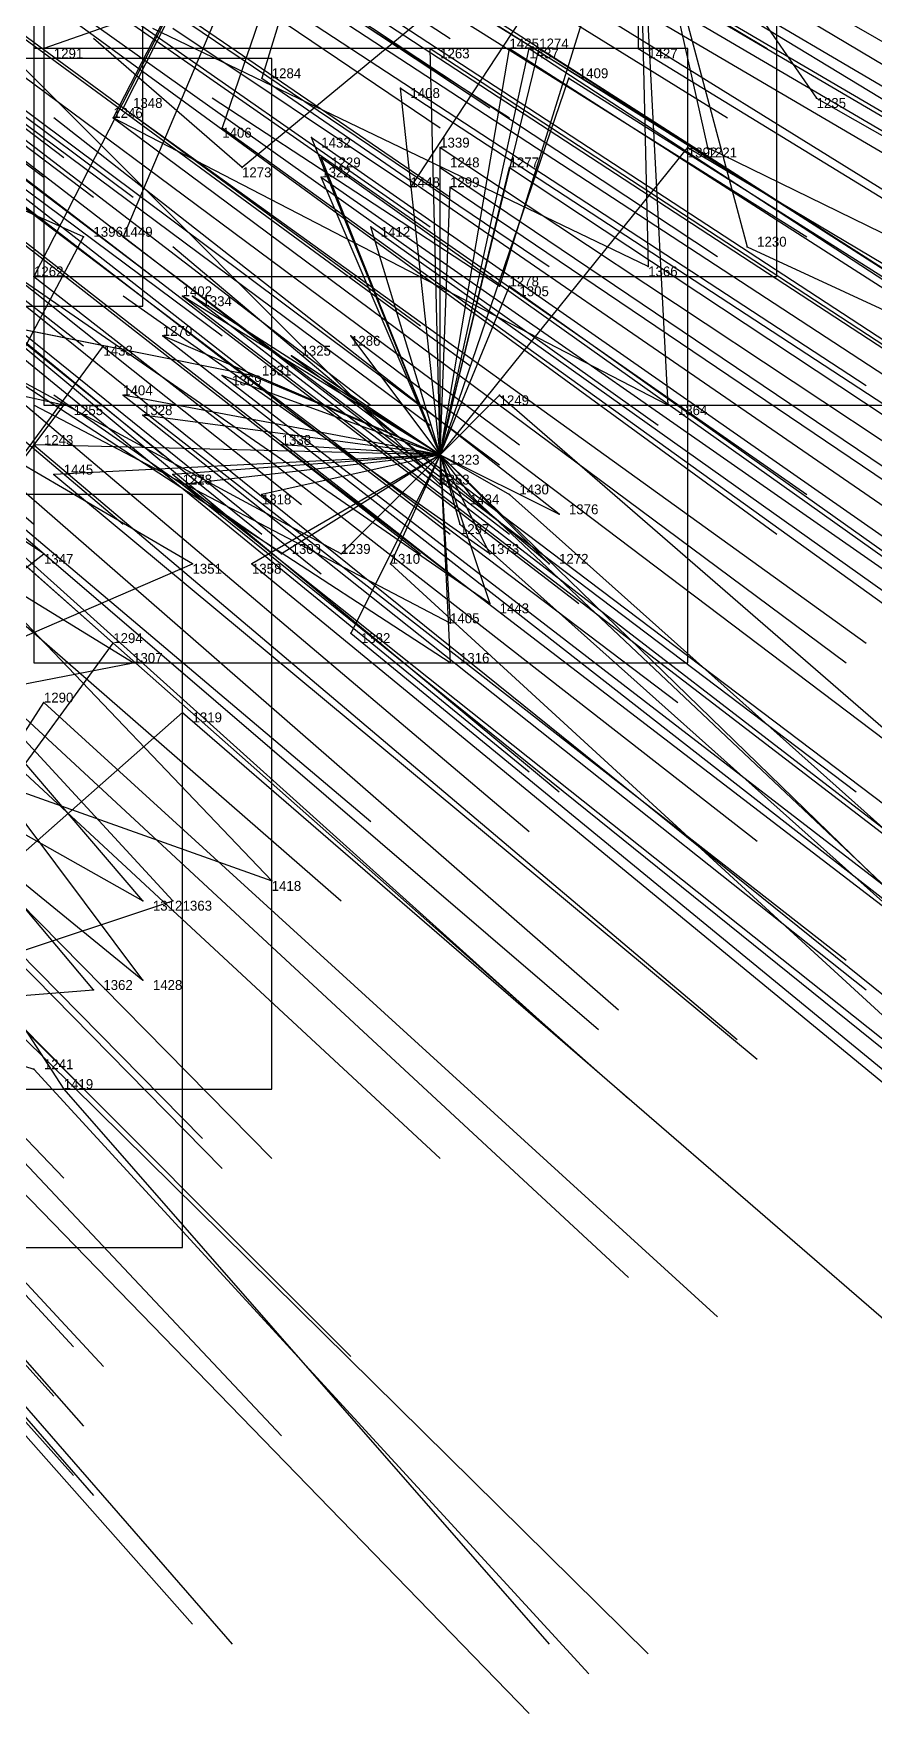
# Model space of a CAD drawing. Extents: x -0.5 to 0.59, y -0.5 to 0.59.
# Drawn here: x 0.345 to 0.4298, y -0.419 to -0.2495 of the extents above; entities that cross this region are included whole.
import ezdxf

# ---------------------------------------------------------------- set-up
doc = ezdxf.new("R2010")
doc.units = 0
for name, color, linetype in [('Clients', 3, 'CONTINUOUS'), ('Facilities', 3, 'CONTINUOUS'), ('Facilities_lines', 3, 'CONTINUOUS'), ('Min_max_boxes', 1, 'CONTINUOUS'), ('Normals', 1, 'CONTINUOUS'), ('Source_points', 5, 'CONTINUOUS'), ('Text', 3, 'CONTINUOUS')]:
    doc.layers.add(name, color=color, linetype=linetype)

msp = doc.modelspace()

# ---------------------------------------------------------------- linework, layer by layer
at = {"layer": 'Clients', "color": 5}
for p in [(0.346, -0.251, -1.25), (0.385, -0.251, -1.15), (0.393, -0.251, -1.165), (0.395, -0.251, -1.169), (0.396, -0.251, -1.171), (0.406, -0.251, -1.194), (0.368, -0.254, -1.119), (0.399, -0.254, -1.183), (0.382, -0.255, -1.149), (0.354, -0.257, -1.093), (0.424, -0.256, -1.238), (0.353, -0.258, -1.092), (0.364, -0.259, -1.117), (0.373, -0.26, -1.138), (0.386, -0.261, -1.163), (0.411, -0.261, -1.217), (0.413, -0.261, -1.221), (0.374, -0.262, -1.143), (0.366, -0.263, -1.25), (0.374, -0.264, -1.143), (0.386, -0.263, -1.168), (0.393, -0.263, -1.181), (0.383, -0.265, -1.25), (0.387, -0.265, -1.172), (0.379, -0.269, -1.163), (0.35, -0.27, -1.25), (0.354, -0.27, -1.112), (0.417, -0.271, -1.244), (0.345, -0.274, -1.101), (0.407, -0.273, -1.25), (0.36, -0.276, -1.132), (0.361, -0.276, -1.136), (0.392, -0.275, -1.25), (0.393, -0.275, -1.2), (0.352, -0.281, -1.25), (0.358, -0.28, -1.135), (0.377, -0.28, -1.174), (0.371, -0.282, -1.166), (0.364, -0.284, -1.155), (0.367, -0.284, -1.25), (0.354, -0.286, -1.137), (0.392, -0.286, -1.213), (0.348, -0.287, -1.25), (0.356, -0.288, -1.144), (0.409, -0.287, -1.25), (0.345, -0.291, -1.129), (0.37, -0.291, -1.176), (0.347, -0.294, -1.137), (0.359, -0.294, -1.161), (0.36, -0.295, -1.163), (0.368, -0.296, -1.181), (0.386, -0.295, -1.214), (0.389, -0.296, -1.221), (0.393, -0.296, -1.23), (0.398, -0.298, -1.244), (0.388, -0.299, -1.225), (0.346, -0.302, -1.25), (0.361, -0.303, -1.25), (0.367, -0.303, -1.189), (0.37, -0.302, -1.25), (0.376, -0.302, -1.25), (0.381, -0.303, -1.216), (0.391, -0.302, -1.25), (0.397, -0.303, -1.25), (0.391, -0.307, -1.243), (0.377, -0.31, -1.221), (0.387, -0.309, -1.25), (0.353, -0.311, -1.175), (0.355, -0.313, -1.25), (0.387, -0.313, -1.245), (0.346, -0.317, -1.172), (0.36, -0.318, -1.201), (0.369, -0.335, -1.25), (0.356, -0.337, -1.25), (0.359, -0.337, -1.232), (0.356, -0.345, -1.25), (0.351, -0.346, -1.232), (0.345, -0.354, -1.236), (0.348, -0.356, -1.244)]:
    msp.add_point(p, dxfattribs=at)
at = {"layer": 'Facilities', "color": 3}
msp.add_point((0.386, -0.292, -1.211), dxfattribs=at)
at = {"layer": 'Facilities_lines', "color": 3}
for p, q in [((0.387, -0.192, -1.08), (0.345, -0.274, -1.101)), ((0.387, -0.192, -1.08), (0.353, -0.258, -1.092)), ((0.387, -0.192, -1.08), (0.354, -0.27, -1.112)), ((0.387, -0.192, -1.08), (0.354, -0.257, -1.093)), ((0.387, -0.192, -1.08), (0.364, -0.259, -1.117)), ((0.387, -0.192, -1.08), (0.368, -0.254, -1.119)), ((0.406, -0.23, -1.25), (0.346, -0.251, -1.25)), ((0.406, -0.23, -1.25), (0.366, -0.263, -1.25)), ((0.406, -0.23, -1.25), (0.383, -0.265, -1.25)), ((0.406, -0.23, -1.25), (0.392, -0.275, -1.25)), ((0.406, -0.23, -1.25), (0.413, -0.261, -1.221)), ((0.406, -0.23, -1.25), (0.406, -0.251, -1.194)), ((0.406, -0.23, -1.25), (0.417, -0.271, -1.244)), ((0.406, -0.23, -1.25), (0.424, -0.256, -1.238)), ((0.406, -0.23, -1.25), (0.409, -0.287, -1.25)), ((0.406, -0.23, -1.25), (0.407, -0.273, -1.25)), ((0.386, -0.292, -1.211), (0.385, -0.251, -1.15)), ((0.386, -0.292, -1.211), (0.396, -0.251, -1.171)), ((0.386, -0.292, -1.211), (0.393, -0.251, -1.165)), ((0.386, -0.292, -1.211), (0.395, -0.251, -1.169)), ((0.386, -0.292, -1.211), (0.399, -0.254, -1.183)), ((0.386, -0.292, -1.211), (0.382, -0.255, -1.149)), ((0.386, -0.292, -1.211), (0.373, -0.26, -1.138)), ((0.386, -0.292, -1.211), (0.386, -0.261, -1.163)), ((0.386, -0.292, -1.211), (0.411, -0.261, -1.217)), ((0.386, -0.292, -1.211), (0.374, -0.262, -1.143)), ((0.386, -0.292, -1.211), (0.374, -0.264, -1.143)), ((0.386, -0.292, -1.211), (0.386, -0.263, -1.168)), ((0.386, -0.292, -1.211), (0.393, -0.263, -1.181)), ((0.386, -0.292, -1.211), (0.387, -0.265, -1.172)), ((0.386, -0.292, -1.211), (0.379, -0.269, -1.163)), ((0.324, -0.319, -1.25), (0.35, -0.27, -1.25)), ((0.386, -0.292, -1.211), (0.36, -0.276, -1.132)), ((0.386, -0.292, -1.211), (0.361, -0.276, -1.136)), ((0.386, -0.292, -1.211), (0.393, -0.275, -1.2)), ((0.324, -0.319, -1.25), (0.352, -0.281, -1.25)), ((0.386, -0.292, -1.211), (0.358, -0.28, -1.135)), ((0.386, -0.292, -1.211), (0.377, -0.28, -1.174)), ((0.386, -0.292, -1.211), (0.371, -0.282, -1.166)), ((0.386, -0.292, -1.211), (0.364, -0.284, -1.155)), ((0.386, -0.292, -1.211), (0.367, -0.284, -1.25)), ((0.386, -0.292, -1.211), (0.354, -0.286, -1.137)), ((0.386, -0.292, -1.211), (0.392, -0.286, -1.213)), ((0.324, -0.319, -1.25), (0.348, -0.287, -1.25)), ((0.386, -0.292, -1.211), (0.356, -0.288, -1.144)), ((0.386, -0.292, -1.211), (0.345, -0.291, -1.129)), ((0.386, -0.292, -1.211), (0.37, -0.291, -1.176)), ((0.386, -0.292, -1.211), (0.347, -0.294, -1.137)), ((0.386, -0.292, -1.211), (0.359, -0.294, -1.161)), ((0.386, -0.292, -1.211), (0.36, -0.295, -1.163)), ((0.386, -0.292, -1.211), (0.367, -0.303, -1.189)), ((0.386, -0.292, -1.211), (0.368, -0.296, -1.181)), ((0.386, -0.292, -1.211), (0.37, -0.302, -1.25)), ((0.386, -0.292, -1.211), (0.376, -0.302, -1.25)), ((0.386, -0.292, -1.211), (0.377, -0.31, -1.221)), ((0.386, -0.292, -1.211), (0.381, -0.303, -1.216)), ((0.386, -0.292, -1.211), (0.397, -0.303, -1.25)), ((0.386, -0.292, -1.211), (0.388, -0.299, -1.225)), ((0.386, -0.292, -1.211), (0.387, -0.313, -1.245)), ((0.386, -0.292, -1.211), (0.386, -0.295, -1.214)), ((0.386, -0.292, -1.211), (0.391, -0.302, -1.25)), ((0.386, -0.292, -1.211), (0.398, -0.298, -1.244)), ((0.386, -0.292, -1.211), (0.387, -0.309, -1.25)), ((0.386, -0.292, -1.211), (0.393, -0.296, -1.23)), ((0.386, -0.292, -1.211), (0.389, -0.296, -1.221)), ((0.386, -0.292, -1.211), (0.391, -0.307, -1.243)), ((0.324, -0.319, -1.25), (0.346, -0.302, -1.25)), ((0.324, -0.319, -1.25), (0.361, -0.303, -1.25)), ((0.326, -0.348, -1.193), (0.353, -0.311, -1.175)), ((0.324, -0.319, -1.25), (0.355, -0.313, -1.25)), ((0.326, -0.348, -1.193), (0.346, -0.317, -1.172)), ((0.326, -0.348, -1.193), (0.36, -0.318, -1.201)), ((0.324, -0.319, -1.25), (0.356, -0.337, -1.25)), ((0.324, -0.319, -1.25), (0.369, -0.335, -1.25)), ((0.324, -0.319, -1.25), (0.348, -0.356, -1.244)), ((0.324, -0.319, -1.25), (0.356, -0.345, -1.25)), ((0.326, -0.348, -1.193), (0.359, -0.337, -1.232)), ((0.326, -0.348, -1.193), (0.351, -0.346, -1.232)), ((0.326, -0.348, -1.193), (0.345, -0.354, -1.236))]:
    msp.add_line(p, q, dxfattribs=at)
at = {"layer": 'Min_max_boxes', "color": 1}
for p, q in [((0.345, -0.117, -1.145), (0.345, -0.274, -1.145)), ((0.345, -0.117, -1.021), (0.345, -0.274, -1.021)), ((0.42, -0.274, -1.145), (0.42, -0.117, -1.145)), ((0.42, -0.274, -1.021), (0.42, -0.117, -1.021)), ((0.356, -0.277, -1.25), (0.356, -0.133, -1.25)), ((0.356, -0.277, -1.25), (0.356, -0.133, -1.25)), ((0.346, -0.164, -1.25), (0.346, -0.287, -1.25)), ((0.346, -0.164, -1.153), (0.346, -0.287, -1.153)), ((0.369, -0.252, -1.25), (0.245, -0.252, -1.25)), ((0.369, -0.252, -1.244), (0.245, -0.252, -1.244)), ((0.411, -0.251, -1.25), (0.345, -0.251, -1.25)), ((0.345, -0.251, -1.25), (0.345, -0.313, -1.25)), ((0.411, -0.251, -1.129), (0.345, -0.251, -1.129)), ((0.345, -0.251, -1.129), (0.345, -0.313, -1.129)), ((0.345, -0.251, -1.25), (0.345, -0.251, -1.129)), ((0.369, -0.356, -1.25), (0.369, -0.252, -1.25)), ((0.369, -0.356, -1.244), (0.369, -0.252, -1.244)), ((0.369, -0.252, -1.25), (0.369, -0.252, -1.244)), ((0.411, -0.313, -1.25), (0.411, -0.251, -1.25)), ((0.411, -0.313, -1.129), (0.411, -0.251, -1.129)), ((0.411, -0.251, -1.25), (0.411, -0.251, -1.129)), ((0.345, -0.274, -1.145), (0.42, -0.274, -1.145)), ((0.345, -0.274, -1.021), (0.42, -0.274, -1.021)), ((0.345, -0.274, -1.145), (0.345, -0.274, -1.021)), ((0.42, -0.274, -1.145), (0.42, -0.274, -1.021)), ((0.193, -0.277, -1.25), (0.356, -0.277, -1.25)), ((0.193, -0.277, -1.25), (0.356, -0.277, -1.25)), ((0.356, -0.277, -1.25), (0.356, -0.277, -1.25)), ((0.346, -0.287, -1.25), (0.446, -0.287, -1.25)), ((0.346, -0.287, -1.153), (0.446, -0.287, -1.153)), ((0.346, -0.287, -1.25), (0.346, -0.287, -1.153)), ((0.36, -0.296, -1.25), (0.29, -0.296, -1.25)), ((0.36, -0.296, -1.112), (0.29, -0.296, -1.112)), ((0.36, -0.372, -1.25), (0.36, -0.296, -1.25)), ((0.36, -0.372, -1.112), (0.36, -0.296, -1.112)), ((0.36, -0.296, -1.25), (0.36, -0.296, -1.112)), ((0.345, -0.313, -1.25), (0.411, -0.313, -1.25)), ((0.345, -0.313, -1.129), (0.411, -0.313, -1.129)), ((0.345, -0.313, -1.25), (0.345, -0.313, -1.129)), ((0.411, -0.313, -1.25), (0.411, -0.313, -1.129)), ((0.245, -0.356, -1.25), (0.369, -0.356, -1.25)), ((0.245, -0.356, -1.244), (0.369, -0.356, -1.244)), ((0.369, -0.356, -1.25), (0.369, -0.356, -1.244)), ((0.29, -0.372, -1.25), (0.36, -0.372, -1.25)), ((0.29, -0.372, -1.112), (0.36, -0.372, -1.112)), ((0.36, -0.372, -1.25), (0.36, -0.372, -1.112))]:
    msp.add_line(p, q, dxfattribs=at)
at = {"layer": 'Normals', "color": 1}
for p, q in [((0.309, -0.199, -0.918), (0.387, -0.25, -0.882)), ((0.339, -0.203, -0.988), (0.419, -0.251, -0.951)), ((0.274, -0.206, -0.857), (0.348, -0.262, -0.82)), ((0.314, -0.206, -0.939), (0.391, -0.257, -0.902)), ((0.272, -0.208, -0.855), (0.346, -0.264, -0.819)), ((0.309, -0.207, -0.93), (0.386, -0.259, -0.893)), ((0.315, -0.208, -0.944), (0.393, -0.258, -0.906)), ((0.351, -0.208, -1.021), (0.431, -0.255, -0.984)), ((0.277, -0.21, -0.869), (0.351, -0.266, -0.832)), ((0.28, -0.21, -0.876), (0.355, -0.266, -0.84)), ((0.336, -0.209, -0.988), (0.415, -0.258, -0.951)), ((0.331, -0.211, -0.982), (0.41, -0.26, -0.945)), ((0.311, -0.214, -0.943), (0.387, -0.266, -0.905)), ((0.309, -0.216, -0.942), (0.385, -0.269, -0.905)), ((0.283, -0.218, -0.894), (0.357, -0.274, -0.857)), ((0.343, -0.218, -1.015), (0.421, -0.267, -0.978)), ((0.362, -0.219, -1.057), (0.442, -0.266, -1.02)), ((0.32, -0.221, -0.971), (0.397, -0.273, -0.934)), ((0.337, -0.221, -1.006), (0.414, -0.272, -0.969)), ((0.345, -0.221, -1.023), (0.423, -0.27, -0.986)), ((0.277, -0.224, -0.89), (0.35, -0.281, -0.853)), ((0.29, -0.225, -0.917), (0.364, -0.28, -0.879)), ((0.309, -0.224, -0.955), (0.384, -0.279, -0.917)), ((0.386, -0.295, -1.214), (0.316, -0.225, -1.229)), ((0.354, -0.224, -1.047), (0.432, -0.274, -1.01)), ((0.373, -0.224, -1.088), (0.453, -0.271, -1.051)), ((0.294, -0.227, -0.928), (0.367, -0.284, -0.891)), ((0.314, -0.228, -0.97), (0.389, -0.283, -0.933)), ((0.377, -0.23, -1.105), (0.457, -0.277, -1.068)), ((0.391, -0.229, -1.132), (0.47, -0.276, -1.095)), ((0.306, -0.231, -0.958), (0.379, -0.287, -0.92)), ((0.391, -0.232, -1.136), (0.47, -0.28, -1.098)), ((0.286, -0.233, -0.923), (0.358, -0.292, -0.885)), ((0.311, -0.234, -0.973), (0.385, -0.289, -0.936)), ((0.332, -0.235, -1.017), (0.408, -0.289, -0.98)), ((0.351, -0.234, -1.056), (0.429, -0.285, -1.018)), ((0.317, -0.237, -0.99), (0.392, -0.293, -0.953)), ((0.32, -0.236, -0.993), (0.394, -0.291, -0.957)), ((0.359, -0.237, -1.076), (0.437, -0.288, -1.039)), ((0.363, -0.237, -1.084), (0.441, -0.288, -1.046)), ((0.274, -0.238, -0.909), (0.345, -0.299, -0.872)), ((0.283, -0.239, -0.925), (0.354, -0.299, -0.888)), ((0.297, -0.239, -0.952), (0.369, -0.297, -0.915)), ((0.299, -0.239, -0.958), (0.372, -0.297, -0.92)), ((0.39, -0.24, -1.145), (0.469, -0.289, -1.107)), ((0.401, -0.24, -1.169), (0.481, -0.287, -1.131)), ((0.411, -0.239, -1.187), (0.491, -0.285, -1.15)), ((0.296, -0.242, -0.956), (0.368, -0.3, -0.919)), ((0.372, -0.242, -1.109), (0.45, -0.293, -1.072)), ((0.313, -0.243, -0.991), (0.387, -0.3, -0.955)), ((0.319, -0.243, -1.003), (0.393, -0.3, -0.966)), ((0.347, -0.243, -1.058), (0.423, -0.296, -1.021)), ((0.311, -0.245, -0.99), (0.384, -0.302, -0.953)), ((0.302, -0.246, -0.974), (0.374, -0.304, -0.937)), ((0.314, -0.247, -0.999), (0.387, -0.304, -0.962)), ((0.346, -0.246, -1.06), (0.42, -0.3, -1.022)), ((0.353, -0.311, -1.175), (0.283, -0.249, -1.212)), ((0.407, -0.273, -1.25), (0.357, -0.249, -1.167)), ((0.383, -0.265, -1.25), (0.359, -0.249, -1.154)), ((0.366, -0.263, -1.25), (0.351, -0.25, -1.152)), ((0.327, -0.251, -1.029), (0.4, -0.307, -0.993)), ((0.346, -0.251, -1.25), (0.346, -0.251, -1.15)), ((0.385, -0.251, -1.15), (0.463, -0.302, -1.113)), ((0.393, -0.251, -1.165), (0.471, -0.301, -1.128)), ((0.395, -0.251, -1.169), (0.473, -0.302, -1.132)), ((0.396, -0.251, -1.171), (0.474, -0.301, -1.134)), ((0.406, -0.251, -1.194), (0.486, -0.3, -1.158)), ((0.368, -0.254, -1.119), (0.445, -0.307, -1.081)), ((0.399, -0.254, -1.183), (0.478, -0.304, -1.146)), ((0.382, -0.255, -1.149), (0.46, -0.306, -1.112)), ((0.354, -0.257, -1.093), (0.429, -0.311, -1.055)), ((0.392, -0.275, -1.25), (0.363, -0.256, -1.156)), ((0.424, -0.256, -1.238), (0.508, -0.304, -1.264)), ((0.398, -0.298, -1.244), (0.347, -0.258, -1.167)), ((0.353, -0.258, -1.092), (0.427, -0.313, -1.054)), ((0.409, -0.287, -1.25), (0.353, -0.258, -1.173)), ((0.364, -0.259, -1.117), (0.439, -0.313, -1.079)), ((0.336, -0.261, -1.064), (0.41, -0.317, -1.027)), ((0.373, -0.26, -1.138), (0.449, -0.313, -1.1)), ((0.386, -0.261, -1.163), (0.463, -0.312, -1.127)), ((0.411, -0.261, -1.217), (0.495, -0.311, -1.199)), ((0.413, -0.261, -1.221), (0.503, -0.305, -1.216)), ((0.35, -0.27, -1.25), (0.332, -0.262, -1.152)), ((0.374, -0.262, -1.143), (0.45, -0.316, -1.106)), ((0.374, -0.264, -1.143), (0.45, -0.317, -1.106)), ((0.386, -0.263, -1.168), (0.463, -0.315, -1.131)), ((0.393, -0.263, -1.181), (0.47, -0.314, -1.144)), ((0.324, -0.266, -1.046), (0.395, -0.324, -1.009)), ((0.387, -0.265, -1.172), (0.464, -0.317, -1.135)), ((0.327, -0.267, -1.055), (0.398, -0.326, -1.018)), ((0.308, -0.269, -1.022), (0.379, -0.329, -0.986)), ((0.391, -0.307, -1.243), (0.336, -0.269, -1.169)), ((0.379, -0.269, -1.163), (0.455, -0.323, -1.126)), ((0.324, -0.27, -1.054), (0.395, -0.33, -1.017)), ((0.354, -0.27, -1.112), (0.428, -0.326, -1.075)), ((0.397, -0.303, -1.25), (0.359, -0.271, -1.164)), ((0.417, -0.271, -1.244), (0.501, -0.31, -1.281)), ((0.359, -0.337, -1.232), (0.3, -0.273, -1.183)), ((0.345, -0.274, -1.101), (0.418, -0.331, -1.063)), ((0.306, -0.276, -1.029), (0.376, -0.337, -0.992)), ((0.391, -0.302, -1.25), (0.354, -0.276, -1.161)), ((0.36, -0.276, -1.132), (0.433, -0.332, -1.095)), ((0.361, -0.276, -1.136), (0.435, -0.333, -1.099)), ((0.393, -0.275, -1.2), (0.472, -0.331, -1.173)), ((0.351, -0.346, -1.232), (0.293, -0.277, -1.188)), ((0.352, -0.281, -1.25), (0.332, -0.277, -1.152)), ((0.367, -0.284, -1.25), (0.342, -0.279, -1.153)), ((0.358, -0.28, -1.135), (0.431, -0.337, -1.098)), ((0.377, -0.28, -1.174), (0.451, -0.336, -1.136)), ((0.348, -0.287, -1.25), (0.33, -0.283, -1.152)), ((0.376, -0.302, -1.25), (0.339, -0.282, -1.159)), ((0.371, -0.282, -1.166), (0.445, -0.338, -1.129)), ((0.364, -0.284, -1.155), (0.438, -0.341, -1.118)), ((0.387, -0.313, -1.245), (0.344, -0.285, -1.159)), ((0.37, -0.302, -1.25), (0.347, -0.286, -1.154)), ((0.354, -0.286, -1.137), (0.427, -0.343, -1.1)), ((0.392, -0.286, -1.213), (0.467, -0.351, -1.198)), ((0.327, -0.287, -1.087), (0.396, -0.349, -1.05)), ((0.334, -0.287, -1.101), (0.404, -0.348, -1.063)), ((0.387, -0.309, -1.25), (0.345, -0.287, -1.162)), ((0.356, -0.288, -1.144), (0.429, -0.346, -1.107)), ((0.361, -0.303, -1.25), (0.337, -0.289, -1.154)), ((0.286, -0.291, -1.02), (0.351, -0.357, -0.982)), ((0.369, -0.335, -1.25), (0.326, -0.29, -1.171)), ((0.332, -0.29, -1.101), (0.402, -0.35, -1.063)), ((0.345, -0.291, -1.129), (0.416, -0.351, -1.092)), ((0.37, -0.291, -1.176), (0.443, -0.347, -1.139)), ((0.346, -0.302, -1.25), (0.331, -0.292, -1.152)), ((0.386, -0.292, -1.211), (0.457, -0.361, -1.195)), ((0.347, -0.294, -1.137), (0.418, -0.353, -1.1)), ((0.359, -0.294, -1.161), (0.432, -0.352, -1.123)), ((0.297, -0.295, -1.046), (0.362, -0.361, -1.01)), ((0.336, -0.296, -1.119), (0.405, -0.357, -1.081)), ((0.36, -0.295, -1.163), (0.432, -0.353, -1.126)), ((0.368, -0.296, -1.181), (0.44, -0.354, -1.144)), ((0.389, -0.296, -1.221), (0.461, -0.364, -1.213)), ((0.393, -0.296, -1.23), (0.468, -0.363, -1.231)), ((0.284, -0.298, -1.029), (0.348, -0.365, -0.992)), ((0.299, -0.298, -1.055), (0.364, -0.364, -1.018)), ((0.304, -0.297, -1.062), (0.369, -0.363, -1.025)), ((0.356, -0.345, -1.25), (0.32, -0.297, -1.17)), ((0.355, -0.313, -1.25), (0.329, -0.297, -1.155)), ((0.318, -0.3, -1.092), (0.386, -0.363, -1.055)), ((0.388, -0.299, -1.225), (0.463, -0.366, -1.226)), ((0.356, -0.337, -1.25), (0.326, -0.302, -1.162)), ((0.367, -0.303, -1.189), (0.44, -0.363, -1.158)), ((0.381, -0.303, -1.216), (0.454, -0.37, -1.205)), ((0.377, -0.31, -1.221), (0.455, -0.374, -1.221)), ((0.337, -0.312, -1.149), (0.405, -0.375, -1.112)), ((0.286, -0.314, -1.061), (0.349, -0.382, -1.024)), ((0.289, -0.316, -1.07), (0.352, -0.384, -1.033)), ((0.285, -0.318, -1.067), (0.347, -0.387, -1.03)), ((0.311, -0.317, -1.111), (0.377, -0.383, -1.074)), ((0.346, -0.317, -1.172), (0.414, -0.379, -1.135)), ((0.36, -0.318, -1.201), (0.434, -0.382, -1.182)), ((0.288, -0.32, -1.077), (0.35, -0.39, -1.04)), ((0.306, -0.323, -1.112), (0.37, -0.391, -1.076)), ((0.287, -0.326, -1.086), (0.349, -0.395, -1.049)), ((0.29, -0.327, -1.092), (0.351, -0.397, -1.056)), ((0.299, -0.34, -1.133), (0.361, -0.41, -1.096)), ((0.304, -0.342, -1.145), (0.365, -0.412, -1.107)), ((0.336, -0.343, -1.2), (0.407, -0.413, -1.191)), ((0.326, -0.348, -1.193), (0.395, -0.419, -1.175)), ((0.345, -0.354, -1.236), (0.401, -0.415, -1.292)), ((0.348, -0.356, -1.244), (0.397, -0.412, -1.311))]:
    msp.add_line(p, q, dxfattribs=at)
at = {"layer": 'Source_points', "color": 5}
for p in [(0.346, -0.251, -1.25), (0.385, -0.251, -1.15), (0.393, -0.251, -1.165), (0.395, -0.251, -1.169), (0.396, -0.251, -1.171), (0.406, -0.251, -1.194), (0.368, -0.254, -1.119), (0.399, -0.254, -1.183), (0.382, -0.255, -1.149), (0.354, -0.257, -1.093), (0.424, -0.256, -1.238), (0.353, -0.258, -1.092), (0.364, -0.259, -1.117), (0.373, -0.26, -1.138), (0.386, -0.261, -1.163), (0.411, -0.261, -1.217), (0.413, -0.261, -1.221), (0.374, -0.262, -1.143), (0.366, -0.263, -1.25), (0.374, -0.264, -1.143), (0.386, -0.263, -1.168), (0.393, -0.263, -1.181), (0.383, -0.265, -1.25), (0.387, -0.265, -1.172), (0.379, -0.269, -1.163), (0.35, -0.27, -1.25), (0.354, -0.27, -1.112), (0.417, -0.271, -1.244), (0.345, -0.274, -1.101), (0.407, -0.273, -1.25), (0.36, -0.276, -1.132), (0.361, -0.276, -1.136), (0.392, -0.275, -1.25), (0.393, -0.275, -1.2), (0.352, -0.281, -1.25), (0.358, -0.28, -1.135), (0.377, -0.28, -1.174), (0.371, -0.282, -1.166), (0.364, -0.284, -1.155), (0.367, -0.284, -1.25), (0.354, -0.286, -1.137), (0.392, -0.286, -1.213), (0.348, -0.287, -1.25), (0.356, -0.288, -1.144), (0.409, -0.287, -1.25), (0.345, -0.291, -1.129), (0.37, -0.291, -1.176), (0.386, -0.292, -1.211), (0.347, -0.294, -1.137), (0.359, -0.294, -1.161), (0.36, -0.295, -1.163), (0.368, -0.296, -1.181), (0.386, -0.295, -1.214), (0.389, -0.296, -1.221), (0.393, -0.296, -1.23), (0.398, -0.298, -1.244), (0.388, -0.299, -1.225), (0.346, -0.302, -1.25), (0.361, -0.303, -1.25), (0.367, -0.303, -1.189), (0.37, -0.302, -1.25), (0.376, -0.302, -1.25), (0.381, -0.303, -1.216), (0.391, -0.302, -1.25), (0.397, -0.303, -1.25), (0.391, -0.307, -1.243), (0.377, -0.31, -1.221), (0.387, -0.309, -1.25), (0.353, -0.311, -1.175), (0.355, -0.313, -1.25), (0.387, -0.313, -1.245), (0.346, -0.317, -1.172), (0.36, -0.318, -1.201), (0.369, -0.335, -1.25), (0.356, -0.337, -1.25), (0.359, -0.337, -1.232), (0.356, -0.345, -1.25), (0.351, -0.346, -1.232), (0.345, -0.354, -1.236), (0.348, -0.356, -1.244)]:
    msp.add_point(p, dxfattribs=at)

# ---------------------------------------------------------------- texts
at = {"layer": 'Text', "color": 3}
for s, p in [('1425', (0.393, -0.251, -1.165)), ('1274', (0.396, -0.251, -1.171)), ('1291', (0.347, -0.252, -1.25)), ('1263', (0.386, -0.252, -1.15)), ('1437', (0.395, -0.252, -1.169)), ('1427', (0.407, -0.252, -1.194)), ('1284', (0.369, -0.254, -1.119)), ('1409', (0.4, -0.254, -1.183)), ('1408', (0.383, -0.256, -1.149)), ('1246', (0.353, -0.258, -1.092)), ('1348', (0.355, -0.257, -1.093)), ('1235', (0.424, -0.257, -1.238)), ('1406', (0.364, -0.26, -1.117)), ('1432', (0.374, -0.261, -1.138)), ('1339', (0.386, -0.261, -1.163)), ('1392', (0.411, -0.262, -1.217)), ('1221', (0.413, -0.262, -1.221)), ('1229', (0.375, -0.263, -1.143)), ('1248', (0.387, -0.263, -1.168)), ('1277', (0.393, -0.263, -1.181)), ('1273', (0.366, -0.264, -1.25)), ('1322', (0.374, -0.264, -1.143)), ('1448', (0.383, -0.265, -1.25)), ('1299', (0.387, -0.265, -1.172)), ('1396', (0.351, -0.27, -1.25)), ('1449', (0.354, -0.27, -1.112)), ('1412', (0.38, -0.27, -1.163)), ('1230', (0.418, -0.271, -1.244)), ('1262', (0.345, -0.274, -1.101)), ('1278', (0.393, -0.275, -1.25)), ('1366', (0.407, -0.274, -1.25)), ('1402', (0.36, -0.276, -1.132)), ('1334', (0.362, -0.277, -1.136)), ('1305', (0.394, -0.276, -1.2)), ('1270', (0.358, -0.28, -1.135)), ('1433', (0.352, -0.282, -1.25)), ('1325', (0.372, -0.282, -1.166)), ('1286', (0.377, -0.281, -1.174)), ('1331', (0.368, -0.284, -1.25)), ('1369', (0.365, -0.285, -1.155)), ('1404', (0.354, -0.286, -1.137)), ('1249', (0.392, -0.287, -1.213)), ('1255', (0.349, -0.288, -1.25)), ('1328', (0.356, -0.288, -1.144)), ('1364', (0.41, -0.288, -1.25)), ('1243', (0.346, -0.291, -1.129)), ('1338', (0.37, -0.291, -1.176)), ('1445', (0.348, -0.294, -1.137)), ('1323', (0.387, -0.293, -1.211)), ('1223', (0.36, -0.295, -1.161)), ('1378', (0.36, -0.295, -1.163)), ('1353', (0.386, -0.295, -1.214)), ('1318', (0.368, -0.297, -1.181)), ('1434', (0.389, -0.297, -1.221)), ('1430', (0.394, -0.296, -1.23)), ('1376', (0.399, -0.298, -1.244)), ('1297', (0.388, -0.3, -1.225)), ('1303', (0.371, -0.302, -1.25)), ('1239', (0.376, -0.302, -1.25)), ('1373', (0.391, -0.302, -1.25)), ('1347', (0.346, -0.303, -1.25)), ('1351', (0.361, -0.304, -1.25)), ('1358', (0.367, -0.304, -1.189)), ('1310', (0.381, -0.303, -1.216)), ('1272', (0.398, -0.303, -1.25)), ('1405', (0.387, -0.309, -1.25)), ('1443', (0.392, -0.308, -1.243)), ('1294', (0.353, -0.311, -1.175)), ('1382', (0.378, -0.311, -1.221)), ('1307', (0.355, -0.313, -1.25)), ('1316', (0.388, -0.313, -1.245)), ('1290', (0.346, -0.317, -1.172)), ('1319', (0.361, -0.319, -1.201)), ('1418', (0.369, -0.336, -1.25)), ('1312', (0.357, -0.338, -1.25)), ('1363', (0.36, -0.338, -1.232)), ('1362', (0.352, -0.346, -1.232)), ('1428', (0.357, -0.346, -1.25)), ('1241', (0.346, -0.354, -1.236)), ('1419', (0.348, -0.356, -1.244))]:
    msp.add_text(s, height=0.001, dxfattribs=at).set_placement(p)

doc.saveas('drawing.dxf')
